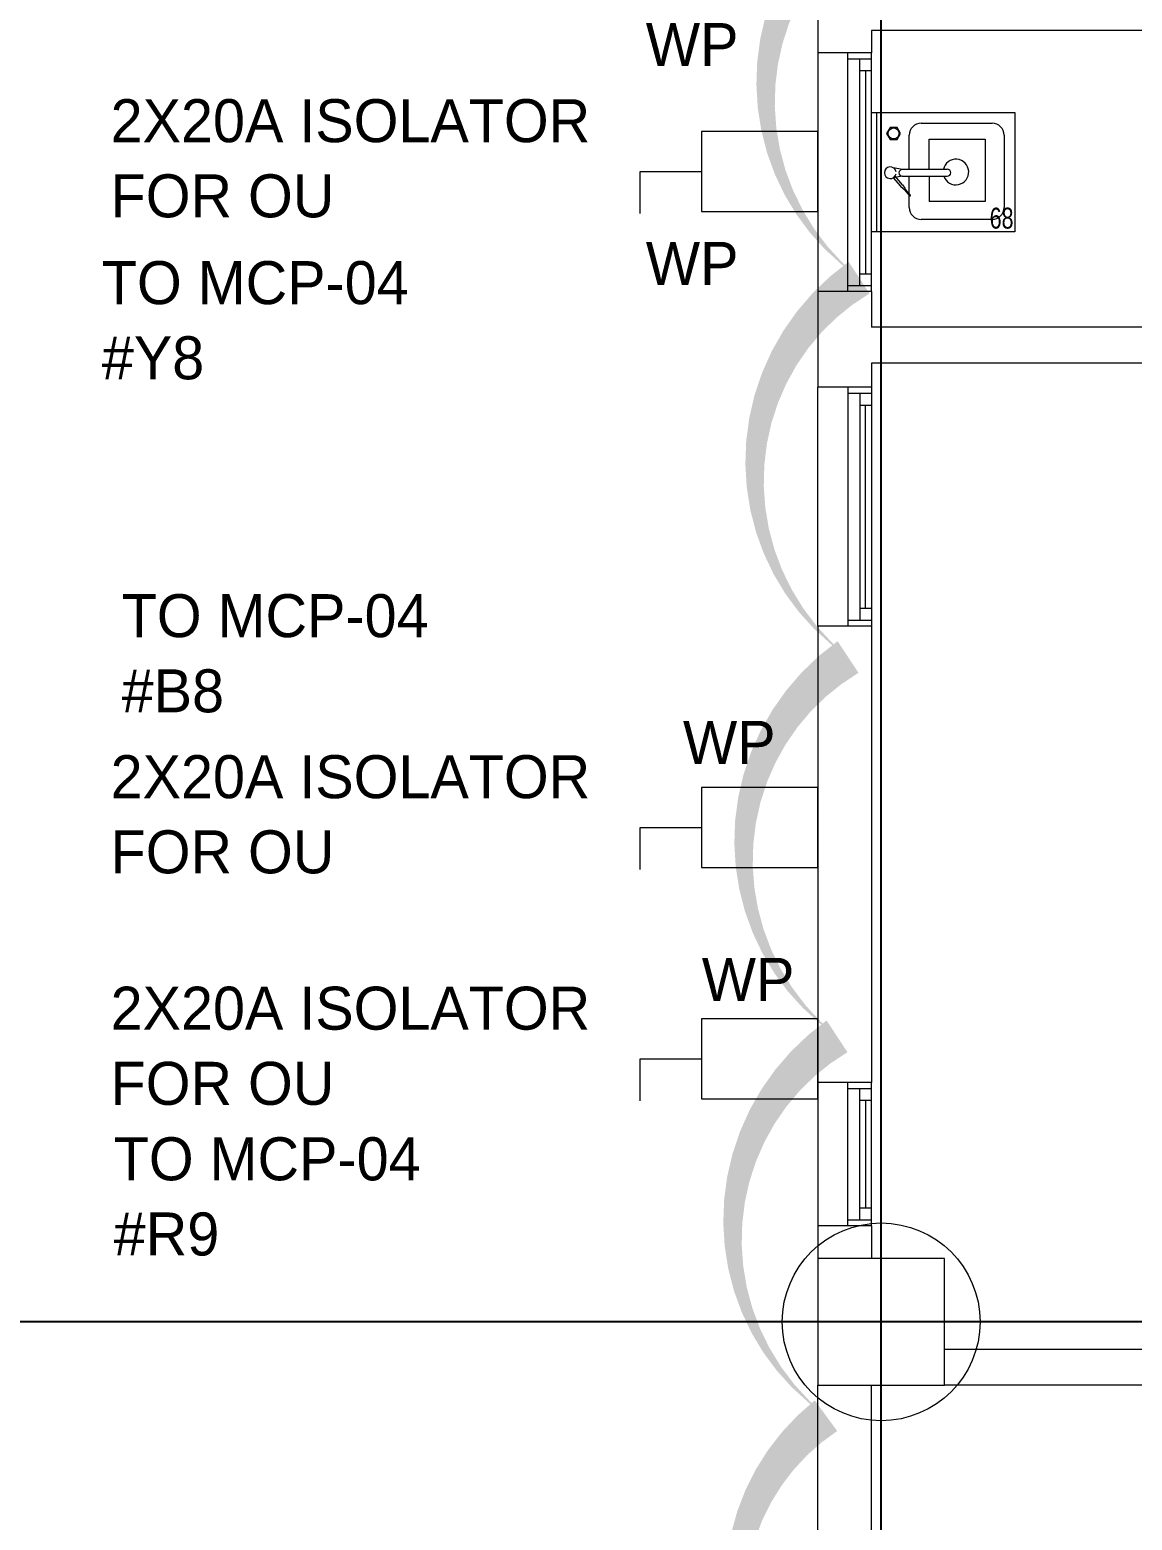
# Model space of a CAD drawing. Header units: metres. Extents: x 75097 to 220695, y -1557923 to -1361206.
# Drawn here: x 89851 to 94466, y -1463268 to -1457029 of the extents above; entities that cross this region are included whole.
import ezdxf

# ---------------------------------------------------------------- set-up
doc = ezdxf.new("R2010")
doc.units = ezdxf.units.M
doc.layers.get('0').update_dxf_attribs({"lineweight": 0})
for name, color, linetype, lineweight in [('A-100 - Copy$0$Aluminum', 8, 'Continuous', 0), ('A-100 - Copy$0$AxisBalloons_2', 8, 'Continuous', 0), ('A-100 - Copy$0$Medical Equipment and Furniture', 8, 'Continuous', 0), ('A-100 - Copy$0$Proj', 8, 'Continuous', 0), ('A-100 - Copy$0$SANIT', 8, 'Continuous', 0), ('A-100 - Copy$0$Structure', 8, 'Continuous', 9), ('A-100 - Copy$0$Walls', 8, 'Continuous', 0)]:
    doc.layers.add(name, color=color, linetype=linetype, lineweight=lineweight)
doc.layers.add('A-100 - Copy$0$axes', color=8, linetype='Continuous')
for name, color, linetype, lineweight, true_color in [('E-POWR', 7, 'Continuous', 9, 0x4e7e3e), ('E-POWR-IDEN _1-100_', 7, 'Continuous', 9, 0x4e7e3e), ('REV 01', 7, 'Continuous', 0, 0xe41b4d)]:
    doc.layers.add(name, color=color, linetype=linetype, lineweight=lineweight, true_color=true_color)
doc.styles.add('A-100 - Copy$0$X3G_ENTITY_257CFD', font='swisscl.ttf', dxfattribs={"height": 200})
doc.styles.add('Optima_5', font='', dxfattribs={"height": 3.001644635294117})
doc.styles.get('Optima_5').set_extended_font_data('Optima')

# ---------------------------------------------------------------- blocks, each defined once
blk = doc.blocks.new('GI-041_dwg__U120-3902841-GI-041')
at = {"layer": 'E-POWR', "flags": 128}
blk.add_lwpolyline([(-0.1145104514798731, 0), (0.1145104514835111, 0), (0.1145104514835111, 0.1572161212370702), (-0.1145104514798731, 0.1572161212370702)], close=True, dxfattribs=at)
blk.add_lwpolyline([(0.2354098001378588, 0.1613172386560109), (0.2354098001378588, 0.07860806061853508), (0.1145104514835111, 0.07860806061853508)], dxfattribs=at)
blk = doc.blocks.new('A-100 - Copy$0$Slop Hopper')
at = {"layer": 'A-100 - Copy$0$SANIT'}
for p, q in [((1327.370956376591, 1279.91283806576), (1327.37095637598, 1339.912838065764)), ((1327.37095637598, 1339.912838065764), (1377.37095637598, 1339.912838066273)), ((1336.901490727174, 1335.393754096396), (1367.145765536334, 1335.393754096705)), ((1377.37095637598, 1339.912838066273), (1377.370956376591, 1279.912838066273)), ((1331.893857139738, 1300.66092966884), (1331.893857139439, 1330.386120508545)), ((1372.138131948603, 1330.378487007783), (1372.138131948901, 1300.653295994885)), ((1338.527444925967, 1304.04260905824), (1338.52744492573, 1327.462456386485)), ((1338.52744492573, 1327.462456386485), (1364.588513628019, 1327.462456386755)), ((1364.588513628019, 1327.462456386755), (1364.58851362826, 1304.04260905851)), ((1351.161032712334, 1293.729631959133), (1351.161032712153, 1311.592227378973)), ((1354.092330422267, 1292.757843044463), (1354.092330422071, 1311.597900607718)), ((1351.161032712225, 1304.042609058371), (1338.527444925967, 1304.04260905824)), ((1354.092330422151, 1304.042609058401), (1364.58851362826, 1304.04260905851)), ((1336.153399124563, 1292.050242646004), (1333.61904797954, 1290.599860966588)), ((1338.67248309404, 1290.599860966642), (1336.153399124563, 1292.050242646004)), ((1351.161032712309, 1295.653296081273), (1336.893857139847, 1295.653296081127)), ((1350.462909897862, 1288.898224215598), (1351.162450179454, 1292.852147546582)), ((1351.161032712338, 1292.920471653808), (1351.161032712334, 1293.699097607991)), ((1367.138132035554, 1295.653296081437), (1354.092330422238, 1295.653296081302)), ((1354.092330422267, 1292.757843044463), (1354.775186061252, 1288.898224215645)), ((1354.105150832813, 1289.681681534443), (1357.619047979519, 1292.767799898131)), ((1354.741677432372, 1288.958177761982), (1358.245002177995, 1292.05024264623)), ((1357.63431515509, 1292.783067073706), (1359.099964010034, 1293.775433485931)), ((1358.26026935357, 1292.065509821801), (1359.191567063484, 1293.118944936316)), ((1359.099964010042, 1293.775433485931), (1359.390040345916, 1293.97390676838)), ((1359.191567063484, 1293.118944936316), (1359.680116681797, 1293.65329608136)), ((1359.390040345916, 1293.97390676838), (1359.527444926069, 1294.065509821816)), ((1359.527444926069, 1294.065509821816), (1359.649582330647, 1294.157112875251)), ((1361.985460193224, 1296.202914401994), (1359.588513628358, 1294.080776997391)), ((1359.649582330647, 1294.157112875251), (1359.741185384082, 1294.233448753115)), ((1359.680116681797, 1293.65329608136), (1359.786986910804, 1293.775433485942)), ((1359.786986910804, 1293.775433485942), (1359.89385713981, 1293.882303714949)), ((1362.21446782682, 1295.94337241727), (1359.802254086379, 1293.836502188231)), ((1359.89385713981, 1293.882303714949), (1359.970193017671, 1293.973906768384)), ((1359.970193017671, 1293.973906768384), (1360.043475460418, 1294.047189211131)), ((1333.61904797954, 1290.599860966588), (1333.61904797957, 1287.668563256662)), ((1333.61904797957, 1287.668563256662), (1336.153399124625, 1286.202914401729)), ((1336.153399124625, 1286.202914401729), (1338.672483094069, 1287.668563256717)), ((1338.672483094069, 1287.668563256717), (1338.67248309404, 1290.599860966642)), ((1327.370956376577, 1281.91283806576), (1377.370956376577, 1281.912838066273)), ((1377.370956376591, 1279.912838066273), (1327.370956376591, 1279.91283806576))]:
    blk.add_line(p, q, dxfattribs=at)
blk.add_circle((1336.161032813055, 1289.111311247616), 2.297709822988054, dxfattribs=at)
for centre, radius, start, end in [((1336.890040259073, 1330.382303801314), 4.996184577475884, 89.95622836788318, 179.9562303529575), ((1367.138132035201, 1330.378487007732), 4.999999913398565, 6.524198029217501e-10, 90.00000099302463), ((1352.313704504366, 1315.187647245009), 5.366412398871967, 289.1656499743485, 257.5965732013071), ((1352.619048049681, 1311.588410514563), 1.458020333512741, 359.8500141712699, 179.8500086273752), ((1336.897673846899, 1300.65711278842), 5.003818162905816, 179.9562951422482, 269.9562971276477), ((1367.138132035503, 1300.653295994834), 4.999999913398551, 270.0000000006503, 6.524198029217501e-10), ((1352.630440862744, 1292.809842129358), 1.435442564620526, 179.0501868002173, 359.0501868002173), ((1362.072544005707, 1296.097172983409), 0.1369848093810266, 39.47334006374277, 129.4733135947575), ((1362.115231136235, 1296.057876237581), 0.1515224261446737, 310.914396454058, 40.91436998948754), ((1352.61904797957, 1287.732478282433), 2.451100774770727, 100.5880710646455, 79.4119289363447)]:
    blk.add_arc(centre, radius, start, end, dxfattribs=at)
blk = doc.blocks.new('A-100 - Copy')
at = {"layer": 'A-100 - Copy$0$Aluminum'}
for p, q in [((93275.31837275252, -1458125.176101399, 2.361868934011321), (93275.31219708594, -1457125.1761014, 2.361868934011321)), ((93375.31837275252, -1458125.176101399, 2.361868934011321), (93375.31219708594, -1457125.1761014, 2.361868934011321)), ((93275.31219708594, -1457150.1761014, 2.361868934011321), (93375.31219708594, -1457150.1761014, 2.361868934011321)), ((93325.31837275252, -1458100.176101399, 2.361868934011321), (93325.31219708594, -1457150.1761014, 2.361868934011321)), ((93325.31219708594, -1457200.1761014, 2.361868934011321), (93375.31219708594, -1457200.1761014, 2.361868934011321)), ((93350.31219708594, -1457200.1761014, 2.361868934011321), (93350.31837275252, -1458050.176101399, 2.361868934011321)), ((93325.31837275252, -1458050.176101399, 2.361868934011321), (93375.31837275252, -1458050.176101399, 2.361868934011321)), ((93275.31837275252, -1458100.176101399, 2.361868934011321), (93375.31837275252, -1458100.176101399, 2.361868934011321)), ((93275.31837275252, -1458525.176101399, 2.361868934011321), (93275.31219708594, -1459525.176101398, 2.361868934011321)), ((93275.31837275252, -1458550.176101399, 2.361868934011321), (93375.31837275252, -1458550.176101399, 2.361868934011321)), ((93325.31837275252, -1458550.176101399, 2.361868934011321), (93325.31219708594, -1459500.176101398, 2.361868934011321)), ((93375.31837275252, -1458525.176101399, 2.361868934011321), (93375.31219708594, -1459525.176101398, 2.361868934011321)), ((93325.31837275252, -1458600.176101399, 2.361868934011321), (93375.31837275252, -1458600.176101399, 2.361868934011321)), ((93350.31219708594, -1459450.176101398, 2.361868934011321), (93350.31837275252, -1458600.176101399, 2.361868934011321)), ((93325.31219708594, -1459450.176101398, 2.361868934011321), (93375.31219708594, -1459450.176101398, 2.361868934011321)), ((93275.31219708594, -1459500.176101398, 2.361868934011321), (93375.31219708594, -1459500.176101398, 2.361868934011321)), ((93275.31870966963, -1462035.205384335, 2.361868050470358), (93275.31870966963, -1461435.205384336, 2.361868050470358)), ((93375.31870966963, -1462035.205384335, 2.361868050470358), (93375.31870966963, -1461435.205384336, 2.361868050470358)), ((93275.31870966963, -1461460.205384336, 2.361868050470358), (93375.31870966963, -1461460.205384336, 2.361868050470358)), ((93325.31870966963, -1462010.205384335, 2.361868050470358), (93325.31870966963, -1461460.205384336, 2.361868050470358)), ((93325.31870966963, -1461510.205384336, 2.361868050470358), (93375.31870966963, -1461510.205384336, 2.361868050470358)), ((93350.31870966963, -1461510.205384336, 2.361868050470358), (93350.31870966963, -1461960.205384335, 2.361868050470358)), ((93275.31870966963, -1462010.205384335, 2.361868050470358), (93375.31870966963, -1462010.205384335, 2.361868050470358)), ((93325.31870966963, -1461960.205384335, 2.361868050470358), (93375.31870966963, -1461960.205384335, 2.361868050470358))]:
    blk.add_line(p, q, dxfattribs=at)
at = {"layer": 'A-100 - Copy$0$axes'}
for p, q in [((93415.31888787448, -1477297.3676418, 2.361869228524717), (93415.31888787495, -1436792.690094977, 2.361869228524717)), ((215702.3263746337, -1462437.689803837, 2.361868934011056), (83332.82271849434, -1462437.689803837, 2.361868934011056))]:
    blk.add_line(p, q, dxfattribs=at)
at = {"layer": 'A-100 - Copy$0$AxisBalloons_2'}
blk.add_circle((93415.31888787448, -1462437.689803837, 2.361868934011321), 413.8970336196327, dxfattribs=at)
at = {"layer": 'A-100 - Copy$0$Proj'}
for p, q in [((93150.31213201722, -1457125.1761014, 2.361868934011321), (93150.3183076838, -1458125.176101399, 2.361868934011321)), ((93150.31213201722, -1459525.176101398, 2.361868934011321), (93150.3183076838, -1458525.176101399, 2.361868934011321)), ((93150.31864460092, -1461435.205384336, 2.361868934011321), (93150.31864460092, -1462035.205384335, 2.361868934011321))]:
    blk.add_line(p, q, dxfattribs=at)
at = {"layer": 'A-100 - Copy$0$Structure', "elevation": 2.361868934011321}
blk.add_lwpolyline([(93150.31860857783, -1462702.689803837), (93680.31860857783, -1462702.689803837), (93680.31860857783, -1462172.689803837), (93150.31860857783, -1462172.689803837)], close=True, dxfattribs=at)
at = {"layer": 'A-100 - Copy$0$Walls'}
for p, q in [((93375.31830909988, -1457032.689789532, 2.361868934011321), (93375.31831448851, -1457125.176101399, 2.361868934011321)), ((96813.02955144225, -1457032.689789532, 2.361868934011321), (93375.31830909988, -1457032.689789532, 2.361868934011321)), ((93375.31921780808, -1457125.176101399, 2.361868934011146), (93150.31921780808, -1457125.176101399, 2.361868934011146)), ((93375.31921780808, -1458125.176101399, 2.361868934011146), (93150.31921780808, -1458125.176101399, 2.361868934011146)), ((93375.31837275252, -1458125.176101399, 2.361868934011321), (93375.31838144828, -1458274.420421016, 2.361868934011321)), ((96813.02989799576, -1458274.420421016, 2.361868934011321), (93375.31838144828, -1458274.420421016, 2.361868934011321)), ((96813.02989799576, -1458424.420421016, 2.361868934011321), (93375.31839018781, -1458424.420421016, 2.361868934011321)), ((93375.31839018781, -1458424.420421016, 2.361868934011321), (93375.3183960584, -1458525.176101399, 2.361868934011321)), ((93375.31924756104, -1458525.176101399, 2.361868934011146), (93150.31921847165, -1458525.176101399, 2.361868934011146)), ((93375.31924756104, -1459525.176101399, 2.361868934011146), (93150.31921847165, -1459525.176101399, 2.361868934011146)), ((93375.3184543224, -1459525.176101399, 2.361868934011321), (93375.31856560893, -1461435.205384335, 2.361868934011321)), ((93375.31870966963, -1461435.205384335, 2.361868934011321), (93150.31731135957, -1461435.205384335, 2.361868934011321)), ((93375.31870966963, -1462035.205384335, 2.361868934011321), (93150.31860056752, -1462035.205384335, 2.361868934011321)), ((93375.31860056752, -1462035.205384335, 2.361868934011321), (93375.31860857783, -1462172.689790727, 2.361868934011321)), ((96813.02989799576, -1462552.690107916, 2.361868639497925), (93680.31832928117, -1462552.690107916, 2.361868639497925)), ((93150.31851908099, -1464720.241634901, 2.361868639498108), (93150.31860857783, -1462702.689803837, 2.361868934011321)), ((93375.31851908099, -1464720.241634901, 2.361868639498108), (93375.31860857783, -1462702.689816946, 2.361868934011321)), ((99350.3181008934, -1462702.690107916, 2.361868639497925), (93680.31832928117, -1462702.690107916, 2.361868639497925))]:
    blk.add_line(p, q, dxfattribs=at)
at = {"layer": 'A-100 - Copy$0$Walls', "elevation": 2.361868934011321}
for points in [[(96963.02989799576, -1456707.689789532), (96738.02989799576, -1456707.689789532), (96738.02989799576, -1456807.689789532), (93150.31829599058, -1456807.689789532), (93150.31831448851, -1457125.176101399)], [(93150.31837275252, -1458125.176101399), (93150.3183960584, -1458525.176101399)], [(93150.3184543224, -1459525.176101399), (93150.31856560893, -1461435.205384335)], [(93150.31860056752, -1462035.205384335), (93150.31860857783, -1462172.689803837)]]:
    blk.add_lwpolyline(points, dxfattribs=at)
at = {"layer": 'A-100 - Copy$0$Medical Equipment and Furniture', "xscale": 10, "yscale": 10, "zscale": 10, "rotation": 270}
blk.add_blockref('A-100 - Copy$0$Slop Hopper', (80576.18690425949, -1444101.466537712, 2.361868639520478), dxfattribs=at)
at = {"layer": 'A-100 - Copy$0$Medical Equipment and Furniture', "insert": (93919.45715315733, -1457773.887179777, 2.361868934033874), "char_height": 87.47307164393662, "attachment_point": 2, "style": 'A-100 - Copy$0$X3G_ENTITY_257CFD'}
blk.add_mtext('68', dxfattribs=at)

msp = doc.modelspace()

# ---------------------------------------------------------------- block references
at = {"color": 85, "xscale": 2127.341102341351, "yscale": 2127.341102341351, "zscale": 2127.341102341351, "rotation": 179.9999999998932}
for p in [(92906.71137763381, -1457454.808114662, 4.723745976620048), (92906.71571334808, -1460200.765798584, 2.361868934011321), (92906.71542987638, -1461169.801902164, -9.63446915136501e-07)]:
    msp.add_blockref('GI-041_dwg__U120-3902841-GI-041', p, dxfattribs=at)

# ---------------------------------------------------------------- texts
at = {"layer": 'E-POWR-IDEN _1-100_', "char_height": 180.0986781176469, "attachment_point": 1, "rotation": 359.99999998665976, "line_spacing_factor": 1.047942986718497, "style": 'Optima_5'}
for s, insert, width in [('WP', (92429.98984574512, -1457000.973602796), 3.637978807091713e-12), ('2X20A ISOLATOR\\PFOR OU', (90189.45091930167, -1457319.558423432, 4.725975643166788), 2475.92468828231), ('WP', (92429.985793504, -1457917.184114932, 2.361877042608727), 3.637978807091713e-12), ('TO MCP-04 \\P#Y8', (90152.77430337583, -1457997.572750111), 2475.92468828231), ('TO MCP-04 \\P#B8', (90235.92570082468, -1459391.562171577), 2475.92468828231), ('WP', (92585.50121205937, -1459922.102954745), 3.637978807091713e-12), ('2X20A ISOLATOR\\PFOR OU', (90189.45525501594, -1460065.516107355, 2.364098600558061), 2475.92468828231), ('WP', (92664.27498671759, -1460913.996576118), 3.637978807091713e-12), ('2X20A ISOLATOR\\PFOR OU', (90189.45497154424, -1461034.552210934, 0.002228703099824703), 2475.92468828231), ('TO MCP-04 \\P#R9', (90202.60582774479, -1461665.06933971), 2475.92468828231)]:
    msp.add_mtext(s, dxfattribs=dict(at, insert=insert, width=width))

# ---------------------------------------------------------------- next in the draw order: block references
msp.add_blockref('A-100 - Copy', (0, 0))

# ---------------------------------------------------------------- next in the draw order: linework, layer by layer
at = {"layer": 'REV 01', "color": 3, "elevation": -2.362652899845146}
msp.add_lwpolyline([(109083.1612280317, -1465106.100415007, 0, 158.8591423917101, -0.52056705), (107496.3858466473, -1465030.162274553, 0, 158.8591423917101, -0.52056705), (105909.610465263, -1464954.2241341, 0, 158.8591423917101, -0.52056705), (104322.8350838786, -1464878.285993647, 0, 158.8591423917101, -0.52056705), (102736.0597024943, -1464802.347853194, 0, 158.8591423917101, -0.52056705), (101149.2843211099, -1464726.40971274, 0, 158.8591423917101, -0.52056705), (99562.50893972554, -1464650.471572287, 0, 158.8591423917101, -0.52056705), (97975.73355834118, -1464574.533431834, 0, 158.8591423917101, -0.52056705), (96388.95817695682, -1464498.595291381, 0, 158.8591423917101, -0.52056705), (94802.18279557246, -1464422.657150927, 0, 158.8591423917101, -0.52056705), (93215.40741418811, -1464346.719010474, 0, 158.8591423917101, -0.52056705), (93184.3124661922, -1462830.348419141, 0, 158.8591423917101, -0.52056705), (93230.49163630519, -1461242.428334127, 0, 158.8591423917101, -0.52056705), (93276.67080641819, -1459654.508249113, 0, 158.8591423917101, -0.52056705), (93322.84997653119, -1458066.588164099, 0, 158.8591423917101, -0.52056705), (93369.02914664418, -1456478.668079085, 0, 158.8591423917101, -0.52056705)], format="xyseb", dxfattribs=at)

doc.saveas('drawing.dxf')
